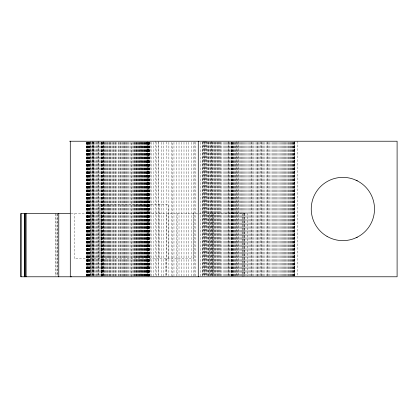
<?xml version="1.0" encoding="UTF-8"?>
<svg xmlns="http://www.w3.org/2000/svg" width="418" height="418" viewBox="0 0 418 418"><rect width="100%" height="100%" fill="white"/><g stroke="black" fill="none" stroke-linecap="round" stroke-linejoin="round"><path stroke-width="0.31" stroke-dasharray="2.09 1.57" d="M86.307 276.131L86.307 141.221M86.495 276.131L86.495 141.221M86.725 276.131L86.725 141.221M87.007 276.131L87.007 141.221M87.111 276.131L87.111 141.221M87.336 276.131L87.336 141.221M87.456 276.131L87.456 141.869M87.712 276.131L87.712 141.221M87.848 276.131L87.848 141.221M88.135 276.131L88.135 141.221M88.287 276.131L88.287 141.221M88.606 276.131L88.606 141.221M88.768 276.131L88.768 141.221M89.118 276.131L89.118 141.221M89.295 276.131L89.295 141.221M89.671 276.131L89.671 141.221M89.87 276.131L89.87 141.221M90.272 276.131L90.272 141.869M90.915 276.131L90.915 141.869M91.599 276.131L91.599 141.869M92.321 141.869L92.321 276.131L92.357 141.221M92.571 276.131L92.571 141.221M93.083 276.131L93.083 141.869M93.23 276.131L93.23 141.869M94.724 276.131L94.724 141.869M95.597 276.131L95.597 141.869M96.501 276.131L96.501 141.869M97.441 276.131L97.441 141.869M98.413 276.131L98.413 141.869M99.411 276.131L99.411 141.869M100.44 276.131L100.44 141.869M101.308 276.131L101.308 141.221M101.454 276.131L101.454 141.221M101.496 276.131L101.496 141.869M101.705 276.131L101.705 141.221M102.055 276.131L102.055 141.221M102.504 276.131L102.504 141.221M102.572 276.131L102.572 141.869M103.053 276.131L103.053 141.221M103.674 276.131L103.701 141.221M104.437 276.131L104.437 141.221M104.803 276.131L104.803 141.869M105.279 276.131L105.279 141.869M105.947 276.131L105.947 141.869M106.209 276.131L106.209 141.869M107.107 276.131L107.107 141.869M107.233 276.131L107.233 141.869M108.288 276.131L108.346 141.869M109.479 276.131L109.479 141.869M109.553 276.131L109.553 141.869M110.686 276.131L110.686 141.869M110.843 276.131L110.843 141.869M111.904 276.131L111.904 141.869M112.223 276.131L112.223 141.869M113.126 276.131L113.126 141.869M113.68 276.131L113.68 141.869M114.36 276.131L114.36 141.869M115.222 276.131L115.222 141.869M115.598 276.131L115.598 141.869M116.841 276.131L116.847 141.869M118.08 276.131L118.08 141.869M118.545 276.131L118.545 141.869M119.323 276.131L119.323 141.869M120.311 276.131L120.311 141.869M120.562 276.131L120.562 141.869M121.795 276.131L121.795 141.869M122.155 276.131L122.155 141.869M123.023 276.131L123.023 141.869M123.942 276.131L123.942 141.869M124.068 276.131L124.068 141.869M124.245 276.131L124.245 141.869M125.452 276.131L125.452 141.869M126.043 276.131L126.043 141.869M126.649 276.131L126.649 141.869M127.835 276.131L127.835 141.869M128.075 276.131L128.075 141.869M129.005 276.131L129.005 141.869M130.155 276.131L130.176 141.869M131.252 276.779L131.252 141.869L131.283 276.131M132.396 276.131L132.323 141.869M133.483 276.131L133.483 141.869M134.026 276.131L134.026 141.869M134.528 276.131L134.549 141.869M134.894 276.131L134.894 141.869M135.584 276.131L135.584 141.869M135.923 276.131L135.923 141.869M136.592 276.131L136.592 141.869M136.785 276.131L136.785 141.869M136.921 276.131L136.921 141.869M137.574 276.131L137.574 141.869M137.893 276.131L137.893 141.869M138.525 276.131L138.525 141.869M138.833 276.131L138.833 141.869M139.084 276.131L139.084 141.869M139.44 276.131L139.44 141.869M139.737 276.131L139.737 141.869M140.328 276.131L140.328 141.869M140.61 276.131L140.61 141.869M141.174 276.131L141.174 141.869M141.425 276.131L141.451 141.869M141.989 276.131L141.989 141.869M142.251 276.131L142.251 141.869M142.763 276.131L142.763 141.869M143.013 276.131L143.013 141.869M143.499 276.131L143.499 141.869M143.802 276.131L143.735 141.869M144.194 276.131L144.194 141.221M144.419 276.131L144.419 141.869M144.853 276.131L144.853 141.221M145.062 276.131L145.062 141.869M145.464 276.131L145.464 141.221M145.663 276.131L145.663 141.221M146.039 276.131L146.039 141.221M146.216 276.131L146.216 141.221M146.566 276.131L146.566 141.221M146.728 276.131L146.728 141.221M147.047 276.131L147.047 141.221M147.199 276.131L147.199 141.221M147.486 276.131L147.486 141.221M147.622 276.131L147.622 141.221M147.878 276.131L147.878 141.221M147.998 276.131L147.998 141.221M148.223 276.131L148.223 141.221M148.327 276.131L148.327 141.221M148.521 276.131L148.521 141.221M148.662 276.131L148.609 141.221M148.771 276.131L148.771 141.221M148.845 276.131L148.845 141.221M148.97 276.131L149.027 141.221M149.127 276.131L149.169 141.221M149.231 276.131L149.257 141.221M149.299 276.131L149.299 141.221M151.133 276.131L151.133 141.869M153.631 276.131L153.631 141.869M156.144 276.131L156.144 141.869M158.678 276.131L158.678 141.869M161.217 276.131L161.217 141.869M163.767 276.131L163.767 141.869M166.322 141.869L166.322 276.131L166.322 213.52M168.877 276.131L168.877 141.869M171.427 276.131L171.427 141.869M172.827 276.779L172.827 141.869M173.972 276.131L173.972 141.869M176.5 276.131L176.5 141.869M179.019 276.131L179.019 141.869M181.511 276.131L181.511 141.869M183.988 276.131L183.988 141.869M186.433 276.131L186.433 141.869M188.847 276.131L188.847 141.869M191.225 276.131L191.225 141.869M193.565 276.131L193.565 141.869M195.864 276.131L195.864 141.869M200.321 276.131L200.321 141.869M202.474 276.131L202.474 141.869M204.569 276.131L204.569 141.869M206.607 141.869L206.607 276.131L206.576 141.221M208.582 276.131L208.582 141.869M210.494 276.131L210.494 141.869M212.334 276.131L212.334 141.869M214.105 276.131L214.105 141.869M215.803 276.131L215.803 141.869M217.423 276.131L217.423 141.869M218.964 276.131L218.964 141.869M220.427 276.131L220.427 141.869M221.806 276.131L221.806 141.869M223.097 276.131L223.097 141.869M224.299 276.131L224.299 141.869M225.417 276.131L225.417 141.869M226.441 276.131L226.441 141.869M227.371 276.131L227.371 141.869M228.207 276.131L228.207 141.221M228.949 276.131L228.949 141.221M229.597 276.131L229.597 141.869M230.104 276.131L230.104 141.221M231.452 276.131L231.452 141.221M231.541 276.131L231.541 141.221M231.687 276.131L231.687 141.221M231.88 276.131L231.88 141.221M232.121 276.131L232.121 141.221M232.413 276.131L232.413 141.221M232.748 276.131L232.748 141.221M233.134 276.131L233.134 141.221M233.563 276.131L233.563 141.221M234.038 276.131L234.038 141.221M234.561 276.131L234.561 141.221M235.125 276.131L235.125 141.221M235.731 276.131L235.731 141.869M236.379 276.131L236.379 141.869M237.069 276.131L237.069 141.869M237.8 276.131L237.8 141.869M238.568 276.131L238.568 141.869M239.373 276.131L239.373 141.869M240.219 276.131L240.219 141.869M241.097 276.131L241.097 141.869M242.006 276.131L242.006 141.869M242.952 276.131L242.952 141.869M243.929 276.131L243.929 141.869M244.932 276.131L244.932 141.869M245.967 276.131L245.967 141.869M247.022 276.131L247.022 141.869M248.109 276.131L248.109 141.869M249.217 276.131L249.217 141.869M250.345 276.131L250.345 141.869M251.49 276.131L251.49 141.869M252.655 276.131L252.655 141.869M253.836 276.131L253.836 141.869M255.032 276.131L255.032 141.869M256.239 276.131L256.239 141.869M257.457 276.131L257.457 141.869M257.676 276.131L257.676 141.869M258.685 276.131L258.685 141.869M259.918 276.131L259.918 141.869M261.156 276.131L261.156 141.869M262.399 276.131L262.399 141.869M263.638 276.131L263.638 141.869M264.881 276.131L264.881 141.869M266.12 276.131L266.12 141.869M267.353 276.131L267.353 141.221M268.581 276.131L268.581 141.869M269.798 276.131L269.798 141.869M271.005 276.131L271.005 141.869M272.202 276.131L272.202 141.869M273.382 276.131L273.382 141.869M274.548 276.131L274.548 141.869M275.697 276.131L275.697 141.869M276.826 276.131L276.826 141.869M277.928 276.131L277.928 141.869M279.015 276.131L279.015 141.869M280.076 276.131L280.076 141.869M281.105 276.131L281.105 141.869M282.113 276.131L282.113 141.869M283.085 276.131L283.085 141.869M284.031 276.131L284.031 141.869M284.945 276.131L284.945 141.869M285.823 276.131L285.823 141.869M286.664 276.131L286.664 141.869M287.469 276.131L287.469 141.869M288.242 276.131L288.242 141.869M288.969 276.131L288.969 141.221M289.658 276.131L289.658 141.221M290.311 276.131L290.311 141.221M290.918 276.131L290.918 141.221M291.482 276.131L291.482 141.221M291.999 276.131L291.999 141.221M292.475 276.131L292.475 141.221M292.903 276.131L292.903 141.221M293.29 276.131L293.29 141.221M293.624 276.131L293.624 141.221M293.917 276.131L293.917 141.221M294.157 276.131L294.157 141.221M294.356 276.131L294.356 141.221M294.497 276.131L294.497 141.221M71.164 213.52L247.21 213.52L247.205 276.131M297.747 141.221L297.747 276.131M267.786 141.869L267.786 276.784M261.422 141.869L261.422 276.784M260.362 141.869L260.362 276.131M251.187 141.869L251.187 276.784M244.661 213.52L244.661 276.131M244.368 213.52L244.368 276.131M243.098 213.52L243.098 276.784M242.748 213.52L242.748 276.784M238.182 141.221L238.182 276.131M236.536 141.221L236.536 276.131M228.364 141.221L228.364 276.131M220.051 141.869L220.051 276.131M219.105 141.869L219.105 276.131M218.17 141.869L218.17 276.131M217.24 141.869L217.24 276.131M216.32 141.869L216.32 276.131M215.416 141.869L215.416 276.131M214.523 141.869L214.523 276.131M213.64 141.869L213.64 276.131M213.29 213.52L213.29 276.131M212.882 213.52L212.882 276.131M212.778 141.869L212.778 276.131M211.931 141.869L211.931 276.131M211.518 141.221L211.518 276.131M211.1 141.869L211.1 276.131M210.291 141.869L210.291 276.131M209.502 141.869L209.502 276.131M209.35 213.52L209.35 276.131M208.734 141.869L208.734 276.131M207.992 141.869L207.992 276.131M207.271 141.869L207.271 276.131M205.907 141.221L205.907 276.131M205.269 141.221L205.269 276.131M204.658 141.221L204.658 276.131M204.073 141.221L204.073 276.131M203.524 141.221L203.524 276.131M203.002 141.221L203.002 276.131M202.516 141.869L202.516 276.131M194.872 141.869L194.872 276.784M193.748 213.52L193.748 258.705L74.362 258.705L74.362 213.52M177.08 213.52L177.08 276.131M168.167 258.705L168.167 204.48L99.944 204.48L99.944 258.705M165.685 258.705L165.685 276.136M159.639 204.48L159.639 258.705M158.145 141.221L158.145 276.131M155.439 141.221L155.439 276.131M150.078 141.869L150.078 276.784M147.434 141.221L147.434 276.131M140.965 141.869L140.965 276.784M108.471 204.48L108.471 258.705M103.805 141.221L103.805 276.131M103.126 141.869L103.126 276.784M102.426 258.705L102.426 276.784M101.788 213.52L101.788 276.131M98.658 141.221L98.658 276.131M98.073 141.221L98.073 276.131M96.95 141.869L96.95 276.784M91.03 213.52L91.03 276.131M90.837 141.221L90.837 276.131M57.595 214.173L57.595 276.131M57.214 213.52L57.214 276.131M56.033 214.173L56.033 276.131M55.631 213.52L55.631 276.131M93.883 141.869L93.883 276.131L93.841 141.869M294.596 141.221L294.596 276.131L294.643 141.221"/><path stroke-width="0.63" d="M356.12 237.727L357.238 237.184M69.618 141.221L397.1 141.221L397.1 276.784L20.9 276.784L20.931 213.52L69.999 213.52M71.373 276.779L70.287 276.784L70.287 141.221M356.12 180.273L357.238 180.816M198.268 141.216L198.268 276.779M58.766 213.52L58.766 276.784M26.078 213.52L26.078 276.784M25.712 213.52L25.712 276.784M24.678 213.52L24.678 276.784M24.354 213.52L24.354 276.784M20.973 213.52L20.973 276.784M327.059 236.395A31.632 31.632 0 0 0 374.507 209A31.632 31.632 0 0 0 327.059 181.605A31.632 31.632 0 0 0 327.059 236.395"/></g></svg>
